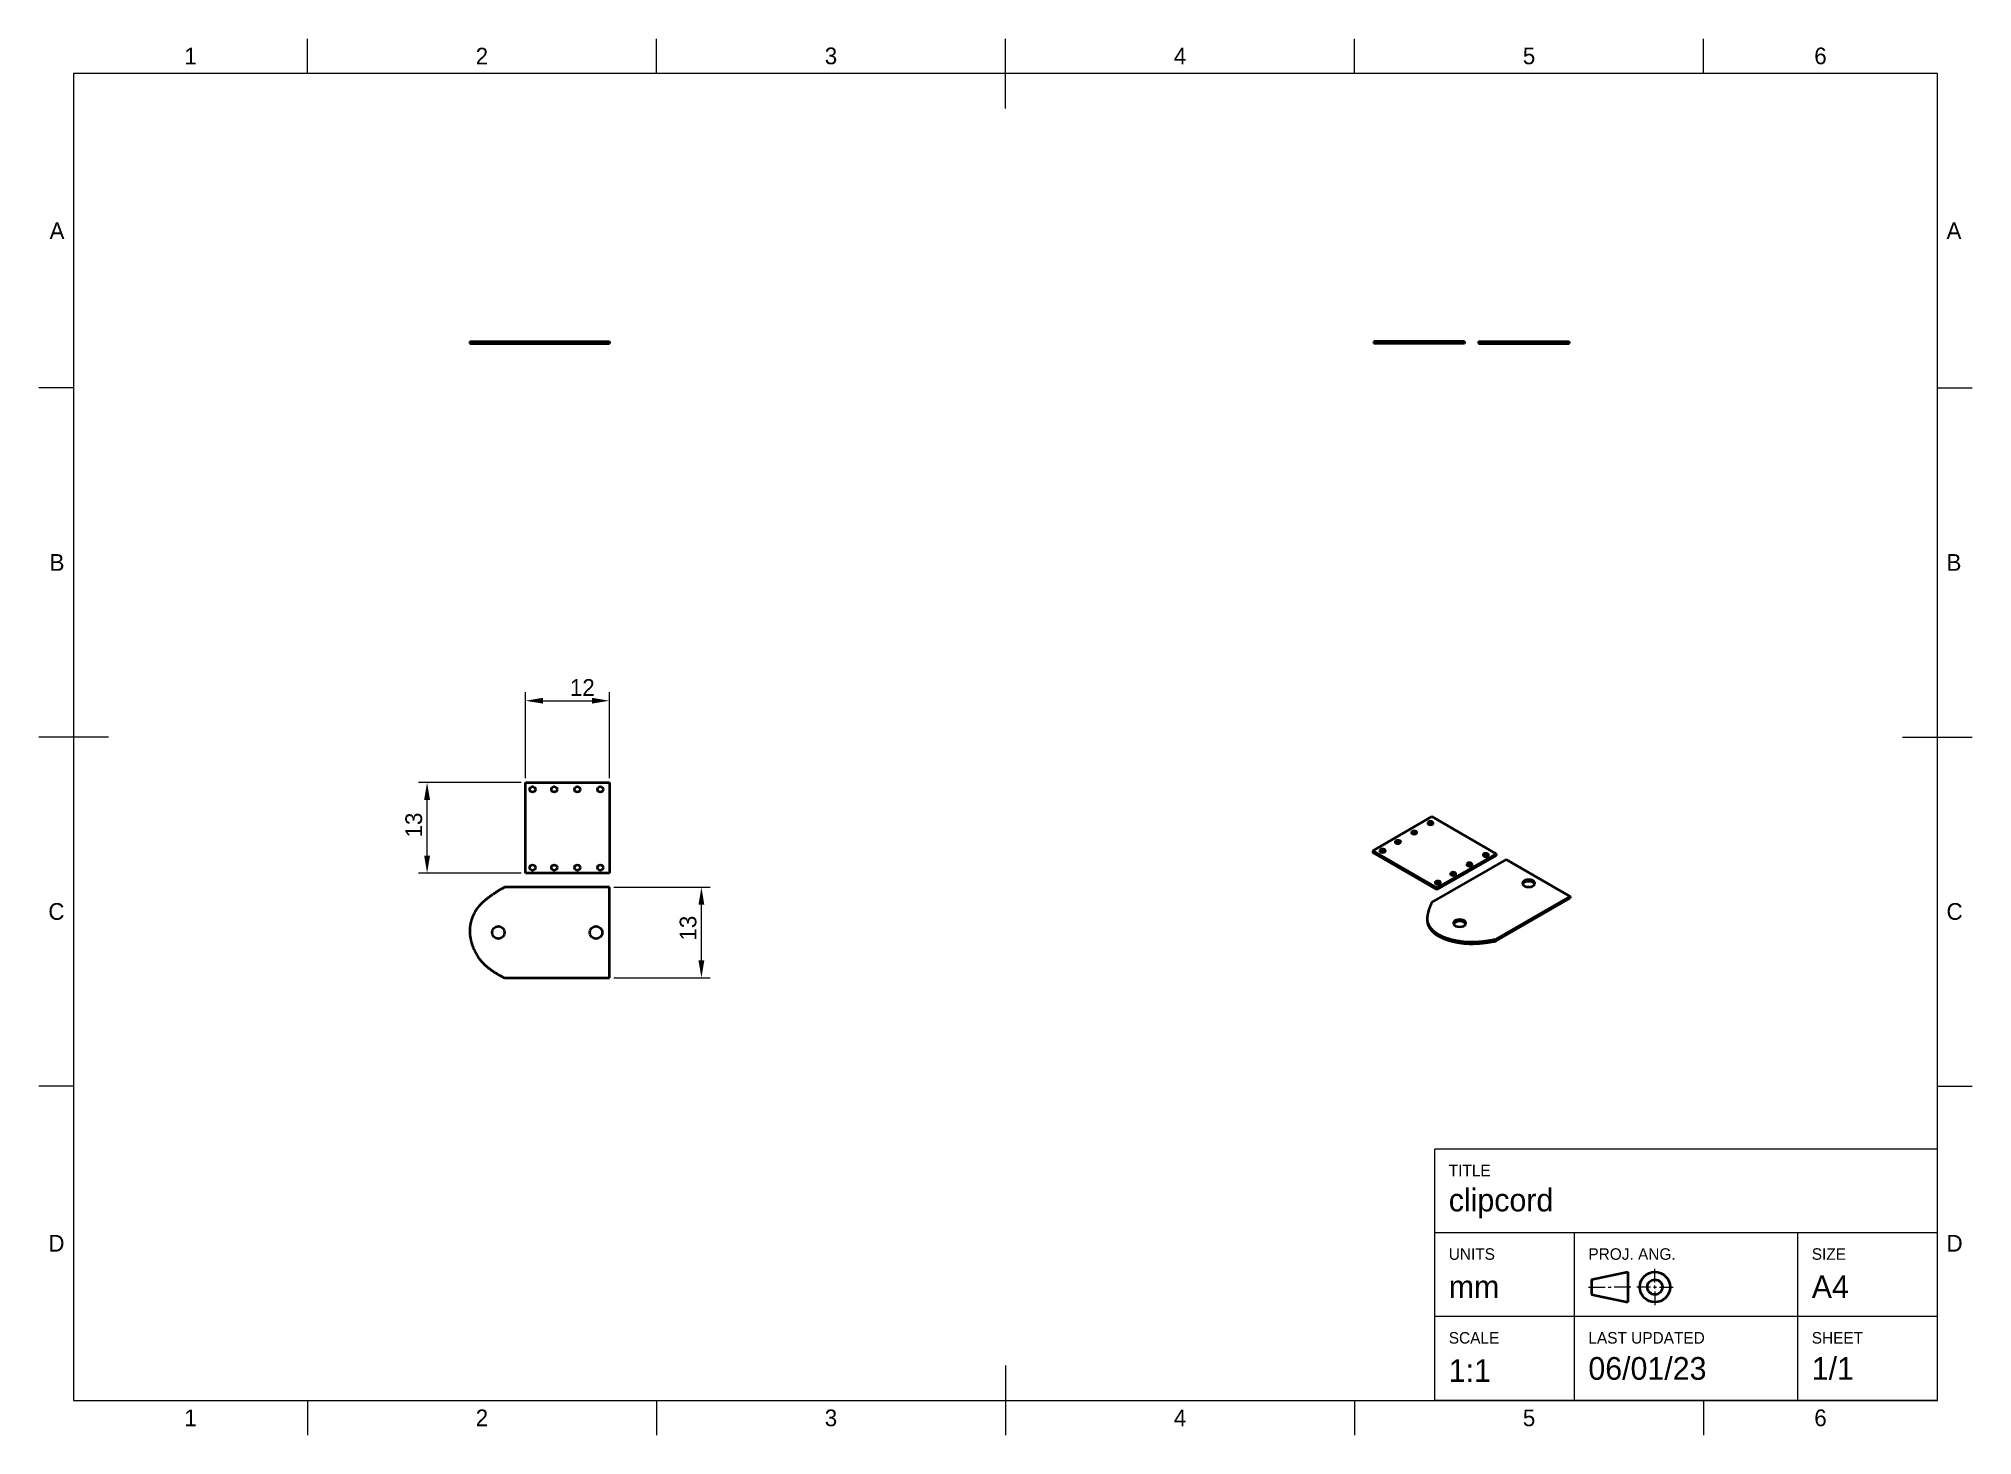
# Model space of a CAD drawing. Header units: millimetres. Extents: x 15 to 292, y 5 to 205.
import ezdxf

# ---------------------------------------------------------------- set-up
doc = ezdxf.new("R2010")
doc.units = ezdxf.units.MM
for name, color, linetype in [('Annotations', 7, 'Continuous'), ('Border', 7, 'Continuous'), ('Geometries', 7, 'Continuous')]:
    doc.layers.add(name, color=color, linetype=linetype)
doc.styles.add('Shapr1', font='txt', dxfattribs={"height": 2.3925})
doc.styles.add('Shapr4', font='txt', dxfattribs={"height": 2.3925})
doc.styles.add('Shapr8', font='txt', dxfattribs={"height": 2.3925})
doc.dimstyles.new('ISO-25', dxfattribs={"dimtxt": 2.5, "dimasz": 2.5, "dimexe": 1.25, "dimexo": 0.625, "dimtad": 1, "dimtxsty": 'Standard', "dimcen": 2.5, "dimadec": 0, "dimazin": 0, "dimtfac": 1, "dimtmove": 0, "dimatfit": 3, "dimfxl": 1, "dimarcsym": 0})

# ---------------------------------------------------------------- blocks, each defined once
blk = doc.blocks.new('*D2')
at = {"layer": 'Annotations', "color": 0, "linetype": 'Continuous', "lineweight": 15}
for p, q in [((84.75, 99.12), (84.75, 111.44)), ((96.75, 99.12), (96.75, 111.44)), ((87.25, 110.19), (94.25, 110.19))]:
    blk.add_line(p, q, dxfattribs=at)
at = {"layer": 'Annotations', "color": 0}
for points in [[(87.25, 110.61), (87.25, 109.78), (84.75, 110.19)], [(94.25, 109.78), (94.25, 110.61), (96.75, 110.19)]]:
    blk.add_solid(points, dxfattribs=at)
at = {"layer": 'Defpoints', "color": 0}
for p in [(96.75, 110.19), (84.75, 98.5), (96.75, 98.5)]:
    blk.add_point(p, dxfattribs=at)
at = {"layer": 'Annotations', "color": 0, "lineweight": 15, "insert": (92.88, 112.09), "char_height": 2.393, "attachment_point": 5, "style": 'Shapr4'}
blk.add_mtext('\\A1;12', dxfattribs=at)
blk = doc.blocks.new('*D3')
at = {"layer": 'Annotations', "color": 0, "linetype": 'Continuous', "lineweight": 15}
for p, q in [((84.13, 98.5), (69.39, 98.5)), ((70.64, 88), (70.64, 96)), ((84.13, 85.5), (69.39, 85.5))]:
    blk.add_line(p, q, dxfattribs=at)
at = {"layer": 'Annotations', "color": 0}
for points in [[(71.06, 96), (70.22, 96), (70.64, 98.5)], [(70.22, 88), (71.06, 88), (70.64, 85.5)]]:
    blk.add_solid(points, dxfattribs=at)
at = {"layer": 'Defpoints', "color": 0}
for p in [(70.64, 98.5), (84.75, 98.5), (84.75, 85.5)]:
    blk.add_point(p, dxfattribs=at)
at = {"layer": 'Annotations', "color": 0, "lineweight": 15, "insert": (68.74, 92.39), "char_height": 2.393, "attachment_point": 5, "rotation": 90, "style": 'Shapr4'}
blk.add_mtext('\\A1;13', dxfattribs=at)
blk = doc.blocks.new('*D4')
at = {"layer": 'Annotations', "color": 0, "linetype": 'Continuous', "lineweight": 15}
for p, q in [((97.38, 83.5), (111.19, 83.5)), ((109.94, 73), (109.94, 81)), ((97.38, 70.5), (111.19, 70.5))]:
    blk.add_line(p, q, dxfattribs=at)
at = {"layer": 'Annotations', "color": 0}
for points in [[(110.35, 81), (109.52, 81), (109.94, 83.5)], [(109.52, 73), (110.35, 73), (109.94, 70.5)]]:
    blk.add_solid(points, dxfattribs=at)
at = {"layer": 'Defpoints', "color": 0}
for p in [(96.75, 83.5), (109.94, 83.5), (96.75, 70.5)]:
    blk.add_point(p, dxfattribs=at)
at = {"layer": 'Annotations', "color": 0, "lineweight": 15, "insert": (108.04, 77.63), "char_height": 2.393, "attachment_point": 5, "rotation": 90, "style": 'Shapr4'}
blk.add_mtext('\\A1;13', dxfattribs=at)
blk = doc.blocks.new('*U5')
at = {"layer": 'Border', "linetype": 'Continuous', "lineweight": 15}
for p, q in [((287, 46), (215, 46)), ((215, 10), (215, 46)), ((287, 10), (287, 46)), ((287, 34), (215, 34)), ((235, 10), (235, 34)), ((267, 10), (267, 34)), ((246.53, 26.88), (246.53, 28.83)), ((237, 26.23), (239.38, 26.23)), ((239.82, 26.23), (240.25, 26.23)), ((243.07, 26.23), (240.68, 26.23)), ((245.88, 26.23), (243.93, 26.23)), ((246.32, 26.23), (246.75, 26.23)), ((246.53, 26.02), (246.53, 26.45)), ((246.53, 25.58), (246.53, 23.63)), ((247.18, 26.23), (249.13, 26.23)), ((287, 22), (215, 22)), ((287, 10), (215, 10))]:
    blk.add_line(p, q, dxfattribs=at)
at = {"layer": 'Border', "linetype": 'Continuous', "lineweight": 40}
for p, q in [((237.43, 27.32), (242.63, 28.4)), ((242.63, 28.4), (242.63, 24.07)), ((237.43, 27.32), (237.43, 25.15)), ((237.43, 25.15), (242.63, 24.07))]:
    blk.add_line(p, q, dxfattribs=at)
for radius in [2.17, 1.08]:
    blk.add_circle((246.53, 26.23), radius, dxfattribs=at)

msp = doc.modelspace()

# ---------------------------------------------------------------- linework, layer by layer
at = {"layer": 'Border', "linetype": 'Continuous', "lineweight": 15}
for p, q in [((53.5, 200), (53.5, 205)), ((103.5, 200), (103.5, 205)), ((153.5, 195), (153.5, 205)), ((203.5, 200), (203.5, 205)), ((253.5, 200), (253.5, 205)), ((287, 200), (20, 200)), ((20, 200), (20, 10)), ((287, 10), (287, 200)), ((20, 155), (15, 155)), ((287, 155), (292, 155)), ((25, 105), (15, 105)), ((282, 105), (292, 105)), ((20, 55), (15, 55)), ((287, 55), (292, 55)), ((153.5, 15), (153.5, 5)), ((20, 10), (287, 10)), ((53.5, 10), (53.5, 5)), ((103.5, 10), (103.5, 5)), ((203.5, 10), (203.5, 5)), ((253.5, 10), (253.5, 5))]:
    msp.add_line(p, q, dxfattribs=at)
at = {"layer": 'Geometries', "linetype": 'Continuous', "lineweight": 40}
for p, q in [((76.748, 161.65), (76.748, 161.35)), ((76.748, 161.65), (81.752, 161.65)), ((76.748, 161.35), (81.752, 161.35)), ((81.752, 161.65), (96.752, 161.65)), ((81.752, 161.65), (81.752, 161.35)), ((81.752, 161.35), (96.752, 161.35)), ((96.752, 161.65), (96.752, 161.35)), ((206.25, 161.65), (206.25, 161.35)), ((219.25, 161.65), (206.25, 161.65)), ((219.25, 161.35), (206.25, 161.35)), ((219.25, 161.65), (219.25, 161.35)), ((221.25, 161.65), (234.25, 161.65)), ((221.25, 161.65), (221.25, 161.35)), ((221.25, 161.35), (234.25, 161.35)), ((234.25, 161.65), (234.25, 161.35)), ((84.752, 98.5), (96.752, 98.5)), ((84.752, 85.5), (84.752, 98.5)), ((96.752, 98.5), (96.752, 85.5)), ((206.108, 88.701), (214.593, 93.6)), ((214.593, 93.6), (223.786, 88.292)), ((215.3, 83.393), (206.108, 88.701)), ((206.108, 88.701), (206.108, 88.456)), ((215.3, 83.148), (206.108, 88.456)), ((225.2, 87.476), (214.593, 81.352)), ((223.786, 88.292), (215.3, 83.393)), ((223.786, 88.047), (215.3, 83.148)), ((223.786, 88.292), (223.786, 88.047)), ((234.392, 82.169), (225.2, 87.476)), ((96.752, 83.5), (81.752, 83.5)), ((96.752, 85.5), (84.752, 85.5)), ((96.752, 70.5), (96.752, 83.5)), ((215.3, 83.393), (215.3, 83.148)), ((223.786, 76.045), (234.392, 82.169)), ((223.786, 75.8), (234.392, 81.924)), ((234.392, 82.169), (234.392, 81.924)), ((213.91, 78.991), (213.91, 78.746)), ((223.786, 76.045), (223.786, 75.8)), ((81.752, 70.5), (96.752, 70.5))]:
    msp.add_line(p, q, dxfattribs=at)
at = {"layer": 'Geometries', "linetype": 'Continuous', "lineweight": 40, "flags": 128}
for points in [[(81.752, 83.5), (81.673, 83.455), (81.596, 83.41), (81.518, 83.365), (81.442, 83.321), (81.366, 83.276), (81.291, 83.232), (81.216, 83.187), (81.143, 83.143), (81.066, 83.097), (80.99, 83.051), (80.915, 83.005), (80.841, 82.959), (80.768, 82.913), (80.695, 82.867), (80.623, 82.821), (80.552, 82.776), (80.481, 82.73), (80.412, 82.685), (80.343, 82.64), (80.274, 82.594), (80.211, 82.552), (80.148, 82.509), (80.086, 82.467), (80.024, 82.425), (79.963, 82.383), (79.899, 82.338), (79.836, 82.294), (79.774, 82.249), (79.712, 82.205), (79.651, 82.161), (79.591, 82.117), (79.535, 82.075), (79.48, 82.034), (79.426, 81.993), (79.372, 81.952), (79.318, 81.911), (79.266, 81.87), (79.214, 81.829), (79.163, 81.788), (79.112, 81.747), (79.062, 81.707), (79.014, 81.667), (78.966, 81.627), (78.919, 81.587), (78.873, 81.548), (78.823, 81.505), (78.775, 81.463), (78.727, 81.42), (78.68, 81.378), (78.633, 81.336), (78.588, 81.294), (78.546, 81.254), (78.504, 81.215), (78.463, 81.175), (78.423, 81.136), (78.383, 81.097), (78.344, 81.058), (78.306, 81.019), (78.268, 80.98), (78.231, 80.941), (78.195, 80.902), (78.16, 80.864), (78.126, 80.826), (78.092, 80.788), (78.059, 80.751), (78.027, 80.712), (77.994, 80.674), (77.963, 80.636), (77.932, 80.598), (77.902, 80.56), (77.873, 80.523), (77.844, 80.486), (77.817, 80.449), (77.789, 80.412), (77.762, 80.374), (77.736, 80.337), (77.711, 80.299), (77.686, 80.262), (77.661, 80.225), (77.638, 80.188), (77.615, 80.151), (77.579, 80.091), (77.544, 80.031), (77.509, 79.971), (77.475, 79.911), (77.442, 79.851), (77.411, 79.792), (77.38, 79.732), (77.349, 79.673), (77.32, 79.614), (77.291, 79.553), (77.262, 79.492), (77.234, 79.431), (77.207, 79.37), (77.181, 79.309), (77.156, 79.248), (77.131, 79.187), (77.107, 79.125), (77.084, 79.064), (77.062, 79.003), (77.04, 78.941), (77.019, 78.879), (76.999, 78.818), (76.98, 78.756), (76.963, 78.699), (76.947, 78.642), (76.931, 78.585), (76.916, 78.528), (76.901, 78.471), (76.888, 78.414), (76.873, 78.352), (76.86, 78.289), (76.847, 78.226), (76.835, 78.164), (76.824, 78.101), (76.813, 78.038), (76.804, 77.975), (76.796, 77.917), (76.788, 77.86), (76.781, 77.802), (76.775, 77.744), (76.769, 77.686), (76.764, 77.627), (76.76, 77.569), (76.756, 77.511), (76.753, 77.453), (76.751, 77.394), (76.749, 77.336), (76.748, 77.277), (76.748, 77.222), (76.748, 77.166), (76.749, 77.111), (76.75, 77.056), (76.752, 77), (76.755, 76.936), (76.759, 76.871), (76.763, 76.807), (76.768, 76.743), (76.774, 76.678), (76.781, 76.615), (76.788, 76.551), (76.796, 76.487), (76.805, 76.424), (76.815, 76.358), (76.825, 76.293), (76.837, 76.228), (76.849, 76.162), (76.862, 76.097), (76.875, 76.031), (76.89, 75.966), (76.905, 75.9), (76.921, 75.834), (76.937, 75.768), (76.955, 75.702), (76.973, 75.636), (76.992, 75.57), (77.012, 75.504), (77.031, 75.443), (77.05, 75.382), (77.07, 75.321), (77.091, 75.26), (77.112, 75.199), (77.134, 75.138), (77.159, 75.071), (77.185, 75.004), (77.211, 74.937), (77.238, 74.87), (77.266, 74.803), (77.295, 74.735), (77.324, 74.668), (77.352, 74.606), (77.38, 74.544), (77.409, 74.482), (77.438, 74.42), (77.469, 74.358), (77.5, 74.296), (77.531, 74.234), (77.563, 74.171), (77.596, 74.109), (77.629, 74.047), (77.664, 73.984), (77.698, 73.921), (77.732, 73.862), (77.766, 73.803), (77.8, 73.744), (77.835, 73.685), (77.871, 73.625), (77.901, 73.576), (77.931, 73.527), (77.963, 73.479), (77.995, 73.43), (78.028, 73.382), (78.061, 73.334), (78.095, 73.286), (78.127, 73.242), (78.16, 73.198), (78.193, 73.154), (78.227, 73.111), (78.261, 73.067), (78.296, 73.024), (78.331, 72.981), (78.367, 72.938), (78.404, 72.895), (78.441, 72.852), (78.479, 72.809), (78.518, 72.766), (78.554, 72.726), (78.592, 72.686), (78.629, 72.647), (78.668, 72.607), (78.707, 72.567), (78.748, 72.525), (78.791, 72.484), (78.834, 72.442), (78.877, 72.4), (78.921, 72.359), (78.966, 72.317), (79.009, 72.279), (79.052, 72.24), (79.096, 72.201), (79.14, 72.163), (79.185, 72.124), (79.235, 72.082), (79.287, 72.039), (79.339, 71.996), (79.391, 71.954), (79.444, 71.912), (79.498, 71.87), (79.553, 71.828), (79.608, 71.786), (79.661, 71.746), (79.714, 71.707), (79.769, 71.667), (79.823, 71.628), (79.879, 71.589), (79.935, 71.55), (79.988, 71.513), (80.042, 71.477), (80.096, 71.44), (80.151, 71.404), (80.206, 71.368), (80.269, 71.327), (80.332, 71.287), (80.396, 71.247), (80.46, 71.207), (80.525, 71.167), (80.591, 71.128), (80.657, 71.088), (80.724, 71.049), (80.792, 71.009), (80.86, 70.97), (80.929, 70.931), (80.999, 70.892), (81.069, 70.853), (81.14, 70.815), (81.211, 70.776), (81.283, 70.738), (81.36, 70.698), (81.437, 70.658), (81.515, 70.618), (81.593, 70.579), (81.672, 70.539), (81.752, 70.5)], [(214.593, 81.352), (214.569, 81.302), (214.546, 81.252), (214.523, 81.202), (214.501, 81.152), (214.478, 81.103), (214.457, 81.054), (214.435, 81.006), (214.415, 80.958), (214.393, 80.907), (214.372, 80.858), (214.352, 80.808), (214.332, 80.759), (214.312, 80.71), (214.293, 80.662), (214.275, 80.614), (214.257, 80.566), (214.239, 80.519), (214.222, 80.472), (214.205, 80.425), (214.189, 80.379), (214.174, 80.336), (214.159, 80.293), (214.145, 80.25), (214.131, 80.208), (214.118, 80.166), (214.105, 80.121), (214.091, 80.077), (214.079, 80.034), (214.066, 79.991), (214.055, 79.948), (214.043, 79.905), (214.033, 79.866), (214.023, 79.826), (214.014, 79.787), (214.005, 79.748), (213.996, 79.71), (213.988, 79.671), (213.98, 79.634), (213.973, 79.596), (213.966, 79.559), (213.959, 79.522), (213.953, 79.486), (213.948, 79.45), (213.942, 79.415), (213.937, 79.38), (213.933, 79.342), (213.928, 79.305), (213.924, 79.268), (213.921, 79.232), (213.918, 79.195), (213.916, 79.16), (213.914, 79.126), (213.912, 79.093), (213.911, 79.06), (213.911, 79.028), (213.91, 78.996), (213.91, 78.991)], [(213.91, 78.991), (213.91, 78.964), (213.911, 78.932), (213.912, 78.901), (213.913, 78.871)], [(213.91, 78.746), (213.91, 78.719), (213.911, 78.687), (213.912, 78.656), (213.913, 78.625), (213.915, 78.594), (213.917, 78.565), (213.92, 78.535), (213.923, 78.506), (213.926, 78.477), (213.93, 78.448), (213.934, 78.419), (213.939, 78.391), (213.944, 78.363), (213.949, 78.335), (213.955, 78.308), (213.961, 78.281), (213.968, 78.255), (213.975, 78.229), (213.982, 78.202), (213.99, 78.176), (213.999, 78.151), (214.007, 78.125), (214.016, 78.1), (214.026, 78.075), (214.036, 78.051), (214.053, 78.012), (214.07, 77.973), (214.088, 77.934), (214.107, 77.896), (214.126, 77.858), (214.145, 77.821), (214.165, 77.784), (214.186, 77.747), (214.207, 77.711), (214.229, 77.674), (214.252, 77.638), (214.276, 77.602), (214.3, 77.566), (214.324, 77.53), (214.35, 77.495), (214.376, 77.46), (214.402, 77.425), (214.429, 77.39), (214.457, 77.356), (214.485, 77.322), (214.514, 77.289), (214.543, 77.255), (214.573, 77.222), (214.602, 77.192), (214.63, 77.162), (214.659, 77.132), (214.689, 77.103), (214.719, 77.074), (214.75, 77.045), (214.784, 77.014), (214.819, 76.982), (214.854, 76.952), (214.89, 76.921), (214.926, 76.891), (214.963, 76.861), (215.001, 76.832), (215.036, 76.805), (215.071, 76.778), (215.108, 76.751), (215.144, 76.725), (215.181, 76.699), (215.219, 76.673), (215.257, 76.648), (215.296, 76.623), (215.335, 76.598), (215.374, 76.573), (215.415, 76.548), (215.455, 76.524), (215.494, 76.501), (215.533, 76.479), (215.573, 76.456), (215.613, 76.434), (215.654, 76.412), (215.701, 76.387), (215.749, 76.362), (215.798, 76.338), (215.847, 76.314), (215.897, 76.29), (215.947, 76.267), (215.997, 76.244), (216.048, 76.221), (216.099, 76.199), (216.152, 76.176), (216.205, 76.154), (216.26, 76.132), (216.314, 76.11), (216.37, 76.088), (216.426, 76.067), (216.482, 76.046), (216.54, 76.026), (216.597, 76.005), (216.656, 75.985), (216.715, 75.965), (216.774, 75.946), (216.835, 75.926), (216.896, 75.907), (216.952, 75.89), (217.009, 75.873), (217.066, 75.857), (217.124, 75.84), (217.182, 75.824), (217.241, 75.808), (217.306, 75.791), (217.371, 75.774), (217.437, 75.757), (217.504, 75.741), (217.571, 75.725), (217.639, 75.709), (217.707, 75.694), (217.77, 75.68), (217.834, 75.666), (217.898, 75.653), (217.963, 75.639), (218.029, 75.626), (218.094, 75.614), (218.161, 75.601), (218.227, 75.589), (218.295, 75.577), (218.363, 75.565), (218.431, 75.553), (218.5, 75.542), (218.565, 75.531), (218.631, 75.521), (218.697, 75.511), (218.764, 75.501), (218.831, 75.491), (218.887, 75.483), (218.943, 75.476), (219, 75.469), (219.057, 75.462), (219.114, 75.456), (219.172, 75.45), (219.23, 75.444), (219.284, 75.439), (219.338, 75.435), (219.392, 75.431), (219.447, 75.427), (219.502, 75.423), (219.557, 75.419), (219.613, 75.416), (219.669, 75.413), (219.725, 75.411), (219.782, 75.408), (219.838, 75.406), (219.896, 75.405), (219.95, 75.403), (220.005, 75.402), (220.06, 75.401), (220.115, 75.401), (220.17, 75.401), (220.23, 75.4), (220.289, 75.401), (220.349, 75.401), (220.409, 75.402), (220.47, 75.403), (220.53, 75.405), (220.588, 75.406), (220.646, 75.408), (220.704, 75.41), (220.763, 75.412), (220.822, 75.415), (220.888, 75.418), (220.954, 75.422), (221.021, 75.425), (221.088, 75.43), (221.155, 75.434), (221.223, 75.439), (221.291, 75.444), (221.36, 75.449), (221.426, 75.455), (221.491, 75.461), (221.558, 75.467), (221.624, 75.473), (221.691, 75.48), (221.758, 75.487), (221.822, 75.493), (221.886, 75.5), (221.95, 75.508), (222.014, 75.515), (222.079, 75.523), (222.152, 75.532), (222.225, 75.541), (222.298, 75.551), (222.372, 75.561), (222.446, 75.571), (222.521, 75.582), (222.596, 75.593), (222.671, 75.604), (222.746, 75.616), (222.822, 75.628), (222.899, 75.64), (222.975, 75.652), (223.052, 75.665), (223.13, 75.678), (223.208, 75.692), (223.286, 75.706), (223.368, 75.721), (223.451, 75.736), (223.534, 75.751), (223.617, 75.767), (223.701, 75.783), (223.786, 75.8)], [(213.913, 78.871), (213.913, 78.87), (213.915, 78.839), (213.917, 78.81), (213.92, 78.78), (213.923, 78.751), (213.926, 78.722), (213.93, 78.693), (213.934, 78.664), (213.939, 78.636), (213.944, 78.608), (213.949, 78.58), (213.955, 78.553), (213.961, 78.526), (213.968, 78.5), (213.975, 78.474), (213.982, 78.447), (213.99, 78.421), (213.999, 78.396), (214.007, 78.37), (214.016, 78.345), (214.026, 78.32), (214.036, 78.296), (214.053, 78.257), (214.07, 78.218), (214.088, 78.179), (214.107, 78.141), (214.126, 78.103), (214.145, 78.066), (214.165, 78.029), (214.186, 77.992), (214.207, 77.956), (214.229, 77.919), (214.252, 77.883), (214.276, 77.847), (214.3, 77.811), (214.324, 77.775), (214.35, 77.74), (214.376, 77.705), (214.402, 77.67), (214.429, 77.635), (214.457, 77.601), (214.485, 77.567), (214.514, 77.534), (214.543, 77.5), (214.573, 77.467), (214.602, 77.437), (214.63, 77.407), (214.659, 77.377), (214.689, 77.348), (214.719, 77.319), (214.75, 77.29), (214.784, 77.258), (214.819, 77.227), (214.854, 77.197), (214.89, 77.166), (214.926, 77.136), (214.963, 77.106), (215.001, 77.076), (215.036, 77.05), (215.071, 77.023), (215.108, 76.996), (215.144, 76.97), (215.181, 76.944), (215.219, 76.918), (215.257, 76.893), (215.296, 76.868), (215.335, 76.843), (215.374, 76.818), (215.415, 76.793), (215.455, 76.769), (215.494, 76.746), (215.533, 76.724), (215.573, 76.701), (215.613, 76.679), (215.654, 76.657), (215.701, 76.632), (215.749, 76.607), (215.798, 76.583), (215.847, 76.559), (215.897, 76.535), (215.947, 76.512), (215.997, 76.489), (216.048, 76.466), (216.099, 76.444), (216.152, 76.421), (216.205, 76.399), (216.26, 76.377), (216.314, 76.355), (216.37, 76.333), (216.426, 76.312), (216.482, 76.291), (216.54, 76.271), (216.597, 76.25), (216.656, 76.23), (216.715, 76.21), (216.774, 76.191), (216.835, 76.171), (216.896, 76.152), (216.952, 76.135), (217.009, 76.118), (217.066, 76.102), (217.124, 76.085), (217.182, 76.069), (217.241, 76.053), (217.306, 76.036), (217.371, 76.019), (217.437, 76.002), (217.504, 75.986), (217.571, 75.97), (217.639, 75.954), (217.707, 75.939), (217.77, 75.925), (217.834, 75.911), (217.898, 75.898), (217.963, 75.884), (218.029, 75.871), (218.094, 75.858), (218.161, 75.846), (218.227, 75.834), (218.295, 75.822), (218.363, 75.81), (218.431, 75.798), (218.5, 75.787), (218.565, 75.776), (218.631, 75.766), (218.697, 75.756), (218.764, 75.746), (218.831, 75.736), (218.887, 75.728), (218.943, 75.721), (219, 75.714), (219.057, 75.707), (219.114, 75.701), (219.172, 75.695), (219.23, 75.689), (219.284, 75.684), (219.338, 75.68), (219.392, 75.675), (219.447, 75.671), (219.502, 75.668), (219.557, 75.664), (219.613, 75.661), (219.669, 75.658), (219.725, 75.656), (219.782, 75.653), (219.838, 75.651), (219.896, 75.65), (219.95, 75.648), (220.005, 75.647), (220.06, 75.646), (220.115, 75.646), (220.17, 75.645), (220.23, 75.645), (220.289, 75.646), (220.349, 75.646), (220.409, 75.647), (220.47, 75.648), (220.53, 75.649), (220.588, 75.651), (220.646, 75.653), (220.704, 75.655), (220.763, 75.657), (220.822, 75.66), (220.888, 75.663), (220.954, 75.667), (221.021, 75.67), (221.088, 75.675), (221.155, 75.679), (221.223, 75.684), (221.291, 75.689), (221.36, 75.694), (221.426, 75.7), (221.491, 75.706), (221.558, 75.712), (221.624, 75.718), (221.691, 75.725), (221.758, 75.732), (221.822, 75.738), (221.886, 75.745), (221.95, 75.753), (222.014, 75.76), (222.079, 75.768), (222.152, 75.777), (222.225, 75.786), (222.298, 75.796), (222.372, 75.806), (222.446, 75.816), (222.521, 75.827), (222.596, 75.838), (222.671, 75.849), (222.746, 75.861), (222.822, 75.873), (222.899, 75.885), (222.975, 75.897), (223.052, 75.91), (223.13, 75.923), (223.208, 75.937), (223.286, 75.951), (223.368, 75.965), (223.451, 75.981), (223.534, 75.996), (223.617, 76.012), (223.701, 76.028), (223.786, 76.045)]]:
    msp.add_lwpolyline(points, dxfattribs=at)
at = {"layer": 'Geometries', "linetype": 'Continuous', "lineweight": 40}
for centre, radius in [((85.752, 97.5), 0.4), ((88.852, 97.5), 0.4), ((92.152, 97.5), 0.4), ((95.452, 97.5), 0.4), ((85.752, 86.3), 0.4), ((88.852, 86.3), 0.4), ((92.152, 86.3), 0.4), ((95.452, 86.3), 0.4), ((80.852, 77), 0.9), ((94.852, 77), 0.9)]:
    msp.add_circle(centre, radius, dxfattribs=at)
for centre, major_axis, start_param, end_param in [((212.048, 91.313), (-0.4, 0), 2.5826028, 6.8421752), ((214.381, 92.661), (-0.4, 0), 2.5826028, 6.8421752), ((214.381, 92.416), (-0.4, 0), 3.7005825, 5.7241954), ((214.381, 92.661), (-0.4, 0), 0.5589899, 2.5826028), ((207.522, 88.701), (-0.4, 0), 2.5826028, 6.8421752), ((207.522, 88.456), (-0.4, 0), 3.7005825, 5.7241954), ((209.714, 89.966), (-0.4, 0), 2.5826028, 6.8421752), ((209.714, 89.721), (-0.4, 0), 3.7005825, 5.7241954), ((209.714, 89.966), (-0.4, 0), 0.5589899, 2.5826028), ((212.048, 91.068), (-0.4, 0), 3.7005825, 5.7241954), ((212.048, 91.313), (-0.4, 0), 0.5589899, 2.5826028), ((207.522, 88.701), (-0.4, 0), 0.5589899, 2.5826028), ((219.967, 86.741), (-0.4, 0), 2.5826028, 6.8421752), ((219.967, 86.496), (-0.4, 0), 3.7005825, 5.7241954), ((219.967, 86.741), (-0.4, 0), 0.5589899, 2.5826028), ((222.301, 88.088), (-0.4, 0), 2.5826028, 6.8421752), ((222.301, 87.843), (-0.4, 0), 3.7005825, 5.7241954), ((222.301, 88.088), (-0.4, 0), 0.5589899, 2.5826028), ((215.442, 84.128), (-0.4, 0), 2.5826028, 6.8421752), ((215.442, 83.883), (-0.4, 0), 3.7005825, 5.7241954), ((215.442, 84.128), (-0.4, 0), 0.5589899, 2.5826028), ((217.634, 85.394), (-0.4, 0), 2.5826028, 6.8421752), ((217.634, 85.149), (-0.4, 0), 3.7005825, 5.7241954), ((217.634, 85.394), (-0.4, 0), 0.5589899, 2.5826028), ((228.452, 84.047), (-0.9, 0), 2.9036515, 6.5211264), ((228.452, 83.802), (-0.9, 0), 3.3795338, 6.0452442), ((228.452, 84.047), (-0.9, 0), 0.2379411, 2.9036515), ((218.553, 78.331), (-0.9, 0), 2.9036515, 6.5211264), ((218.553, 78.086), (-0.9, 0), 3.3795338, 6.0452442), ((218.553, 78.331), (-0.9, 0), 0.2379411, 2.9036515)]:
    msp.add_ellipse(centre, major_axis=major_axis, ratio=0.5773503, start_param=start_param, end_param=end_param, dxfattribs=at)

# ---------------------------------------------------------------- block references
msp.add_blockref('*U5', (0, 0))

# ---------------------------------------------------------------- texts
at = {"layer": 'Border', "linetype": 'Continuous', "lineweight": 15, "char_height": 2.393, "width": 2.3925, "style": 'Shapr8'}
for s, insert, attachment_point in [('1', (36.75, 201.304), 8), ('2', (78.5, 201.304), 8), ('3', (128.5, 201.304), 8), ('4', (178.5, 201.304), 8), ('5', (228.5, 201.304), 8), ('6', (270.25, 201.304), 8), ('A', (18.696, 177.5), 6), ('A', (288.304, 177.5), 4), ('B', (18.696, 130), 6), ('B', (288.304, 130), 4), ('C', (18.696, 80), 6), ('C', (288.304, 80), 4), ('D', (18.696, 32.5), 6), ('D', (288.304, 32.5), 4), ('1', (36.75, 8.696), 2), ('2', (78.5, 8.696), 2), ('3', (128.5, 8.696), 2), ('4', (178.5, 8.696), 2), ('5', (228.5, 8.696), 2), ('6', (270.25, 8.696), 2)]:
    msp.add_mtext(s, dxfattribs=dict(at, insert=insert, attachment_point=attachment_point))
at = {"layer": 'Border', "linetype": 'Continuous', "lineweight": 15, "attachment_point": 1, "style": 'Shapr1'}
for s, insert, char_height in [('TITLE', (217, 43.75), 1.65), ('clipcord', (217, 40.32), 3.25), ('UNITS', (217, 31.783), 1.65), ('PROJ. ANG.', (237, 31.783), 1.65), ('SIZE', (269, 31.783), 1.65), ('A4', (269, 27.9), 3.25), ('mm', (217, 27.9), 3.25), ('SCALE', (217, 19.783), 1.65), ('LAST UPDATED', (237, 19.783), 1.65), ('SHEET', (269, 19.783), 1.65), ('1:1', (217, 15.9), 3.25), ('06/01/23', (237, 16.204), 3.25), ('1/1', (269, 16.204), 3.25)]:
    msp.add_mtext(s, dxfattribs=dict(at, insert=insert, char_height=char_height))

# ---------------------------------------------------------------- dimensions: what is measured, and where the dimension line sits
at = {"layer": 'Annotations', "linetype": 'Continuous', "lineweight": 15}
dim = msp.add_linear_dim(base=(96.752, 110.195), p1=(84.752, 98.5), p2=(96.752, 98.5), dimstyle='ISO-25', override={"dimscale": 1, "dimgap": 0.7, "dimdec": 2, "dimlfac": 1, "dimrnd": 0.01, "dimzin": 8, "dimdsep": 44, "dimtxsty": 'Shapr4', "dimse1": 0, "dimse2": 0, "dimadec": 2, "dimtol": 0, "dimlim": 0, "dimtp": 0, "dimtm": 0, "dimtfac": 0.6, "dimtdec": 8, "dimfrac": 2, "dimtolj": 1, "dimlwd": 15, "dimlwe": 15}, dxfattribs=at)
dim.commit()
dim.dimension.update_dxf_attribs({"geometry": '*D2', "text_midpoint": (92.88, 110.195), "dimtype": 160})
for base, p1, p2, picture, middle in [((70.639, 98.5), (84.752, 85.5), (84.752, 98.5), '*D3', (70.639, 92.387)), ((109.935, 83.5), (96.752, 70.5), (96.752, 83.5), '*D4', (109.935, 77.628))]:
    dim = msp.add_linear_dim(base=base, p1=p1, p2=p2, angle=90, dimstyle='ISO-25', override={"dimscale": 1, "dimgap": 0.7, "dimdec": 2, "dimlfac": 1, "dimrnd": 0.01, "dimzin": 8, "dimdsep": 44, "dimtxsty": 'Shapr4', "dimse1": 0, "dimse2": 0, "dimadec": 2, "dimtol": 0, "dimlim": 0, "dimtp": 0, "dimtm": 0, "dimtfac": 0.6, "dimtdec": 8, "dimfrac": 2, "dimtolj": 1, "dimlwd": 15, "dimlwe": 15}, dxfattribs=at)
    dim.commit()
    dim.dimension.update_dxf_attribs({"geometry": picture, "text_midpoint": middle, "dimtype": 160})

doc.saveas('drawing.dxf')
